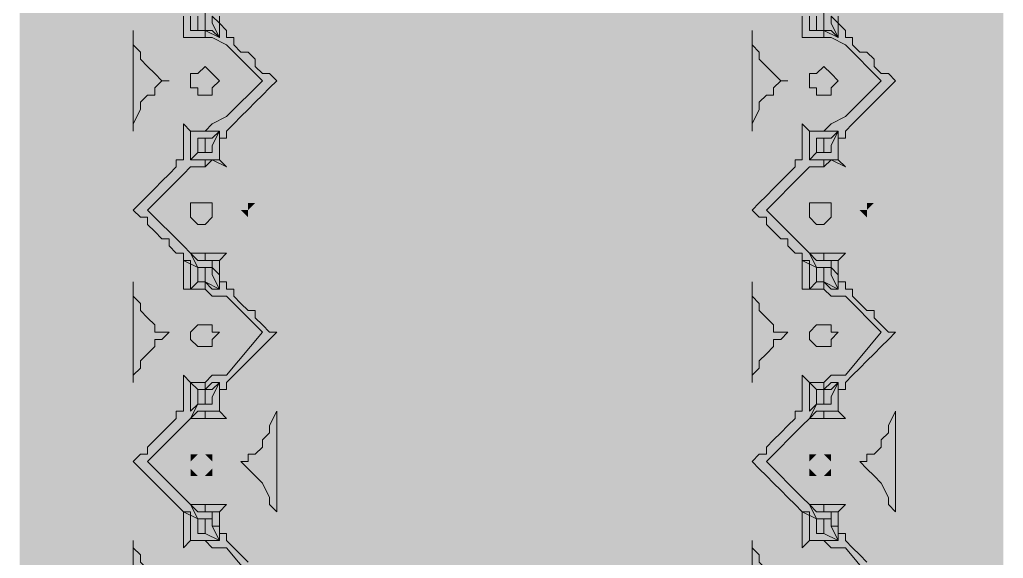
# Model space of a CAD drawing. Header units: inches. Extents: x 22513 to 23848, y -2930 to -2337.
# Drawn here: x 22816.07 to 22845.55, y -2720.96 to -2704.83 of the extents above; entities that cross this region are included whole.
import ezdxf

# ---------------------------------------------------------------- set-up
doc = ezdxf.new("R2010")
doc.units = ezdxf.units.IN
doc.header["$LTSCALE"] = 10
doc.header["$MEASUREMENT"] = 0
doc.layers.add('FURNITURE', color=144, linetype='Continuous', lineweight=9)

# ---------------------------------------------------------------- blocks, each defined once
blk = doc.blocks.new('CARPET RECT OK')
at = {"color": 43, "linetype": 'Continuous', "lineweight": 13}
for points in [[(-9.649, -3.107), (-9.649, -3.332), (-9.649, -3.557), (-9.649, -3.782), (-9.649, -3.782), (-9.874, -3.782), (-10.324, -3.782), (-10.324, -3.557), (-10.324, -3.557), (-10.099, -3.557), (-9.874, -3.557), (-9.874, -3.557), (-9.874, -3.557), (-9.874, -3.332), (-9.874, -3.332), (-9.874, -3.107)], [(-10.099, -3.107), (-10.099, -3.332), (-10.099, -3.332), (-10.099, -3.332), (-10.099, -3.557), (-10.324, -3.557), (-10.324, -3.557), (-10.324, -2.882)], [(9.747, -3.107), (9.747, -3.332), (9.747, -3.557), (9.747, -3.782), (9.747, -3.782), (9.522, -3.782), (9.072, -3.782), (9.072, -3.557), (9.072, -3.557), (9.297, -3.557), (9.522, -3.557), (9.522, -3.557), (9.522, -3.557), (9.522, -3.332), (9.522, -3.332), (9.522, -3.107)], [(9.297, -3.107), (9.297, -3.332), (9.297, -3.332), (9.297, -3.332), (9.297, -3.557), (9.072, -3.557), (9.072, -3.557), (9.072, -2.882)], [(-10.774, -3.107), (-10.774, -3.332), (-10.774, -3.332), (-10.999, -3.557), (-10.999, -3.782), (-11.224, -3.782), (-11.224, -4.007), (-11.449, -4.232), (-11.674, -4.232), (-11.899, -4.457), (-11.899, -4.682), (-12.124, -4.907), (-12.349, -4.907), (-12.574, -5.132), (-12.349, -5.357), (-12.124, -5.582), (-11.899, -5.807), (-11.899, -5.807), (-11.674, -6.032), (-11.449, -6.257), (-11.224, -6.482), (-11.224, -6.482), (-10.999, -6.707), (-10.999, -6.932), (-10.774, -6.932), (-10.774, -7.157), (-10.774, -7.382), (-10.774, -7.382), (-10.774, -7.607), (-10.999, -7.833), (-10.549, -7.607), (-10.324, -7.833), (-10.324, -7.607), (-10.324, -7.607), (-10.549, -7.607), (-10.774, -7.607), (-10.774, -7.607), (-10.774, -7.382), (-10.774, -7.382), (-10.774, -7.157), (-10.774, -7.157), (-10.774, -6.932), (-10.774, -6.932), (-10.774, -6.707), (-10.549, -7.157), (-10.549, -7.157), (-10.549, -7.157), (-10.549, -7.382), (-10.549, -7.382), (-10.324, -7.382), (-10.324, -7.382), (-10.324, -7.382), (-10.324, -6.932), (-10.324, -6.932), (-10.549, -6.932), (-10.774, -6.707), (-10.549, -6.707), (-10.324, -6.707), (-10.324, -6.707), (-10.324, -6.707), (-10.549, -6.482), (-10.999, -6.257), (-12.124, -5.132), (-10.999, -4.007), (-10.549, -3.782), (-10.324, -3.782), (-10.324, -3.782), (-10.324, -3.557), (-10.549, -3.557), (-10.774, -3.782), (-10.324, -3.557), (-10.324, -3.557), (-10.324, -3.557), (-10.324, -2.882)], [(-10.549, -3.107), (-10.549, -3.332), (-10.549, -3.332), (-10.774, -3.782), (-10.774, -3.557), (-10.774, -3.332), (-10.774, -3.332), (-10.549, -3.107)], [(8.622, -3.107), (8.622, -3.332), (8.622, -3.332), (8.397, -3.557), (8.397, -3.782), (8.172, -3.782), (8.172, -4.007), (7.947, -4.232), (7.722, -4.232), (7.497, -4.457), (7.497, -4.682), (7.272, -4.907), (7.047, -4.907), (6.822, -5.132), (7.047, -5.357), (7.272, -5.582), (7.497, -5.807), (7.497, -5.807), (7.722, -6.032), (7.947, -6.257), (8.172, -6.482), (8.172, -6.482), (8.397, -6.707), (8.397, -6.932), (8.622, -6.932), (8.622, -7.157), (8.622, -7.382), (8.622, -7.382), (8.622, -7.607), (8.397, -7.833), (8.847, -7.607), (9.072, -7.833), (9.072, -7.607), (9.072, -7.607), (8.847, -7.607), (8.622, -7.607), (8.622, -7.607), (8.622, -7.382), (8.622, -7.382), (8.622, -7.157), (8.622, -7.157), (8.622, -6.932), (8.622, -6.932), (8.622, -6.707), (8.847, -7.157), (8.847, -7.157), (8.847, -7.157), (8.847, -7.382), (8.847, -7.382), (9.072, -7.382), (9.072, -7.382), (9.072, -7.382), (9.072, -6.932), (9.072, -6.932), (8.847, -6.932), (8.622, -6.707), (8.847, -6.707), (9.072, -6.707), (9.072, -6.707), (9.072, -6.707), (8.847, -6.482), (8.397, -6.257), (7.272, -5.132), (8.397, -4.007), (8.847, -3.782), (9.072, -3.782), (9.072, -3.782), (9.072, -3.557), (8.847, -3.557), (8.622, -3.782), (9.072, -3.557), (9.072, -3.557), (9.072, -3.557), (9.072, -2.882)], [(8.847, -3.107), (8.847, -3.332), (8.847, -3.332), (8.622, -3.782), (8.622, -3.557), (8.622, -3.332), (8.622, -3.332), (8.847, -3.107)], [(-12.124, -21.11), (-10.999, -19.76), (-10.549, -19.76), (-10.324, -19.535), (-10.324, -19.535), (-10.324, -19.535), (-10.549, -19.535), (-10.774, -19.535), (-10.324, -19.31), (-10.324, -19.31), (-10.324, -19.31), (-10.324, -18.86), (-10.324, -18.86), (-10.324, -18.86), (-10.549, -18.86), (-10.549, -18.86), (-10.549, -19.085), (-10.549, -19.085), (-10.549, -19.085), (-10.774, -19.535), (-10.774, -19.31), (-10.774, -19.31), (-10.774, -19.085), (-10.549, -19.085), (-10.549, -18.86), (-10.549, -18.86), (-10.549, -18.635), (-10.774, -18.635), (-10.549, -18.635), (-10.324, -18.635), (-10.324, -18.635), (-10.324, -18.41), (-10.549, -18.41), (-10.999, -18.41), (-10.774, -18.635), (-10.774, -18.635), (-10.774, -18.86), (-10.774, -19.085), (-10.774, -19.31), (-10.999, -19.31), (-10.999, -19.535), (-11.224, -19.76), (-11.224, -19.76), (-11.449, -19.985), (-11.674, -20.21)], [(7.272, -21.11), (8.397, -19.76), (8.847, -19.76), (9.072, -19.535), (9.072, -19.535), (9.072, -19.535), (8.847, -19.535), (8.622, -19.535), (9.072, -19.31), (9.072, -19.31), (9.072, -19.31), (9.072, -18.86), (9.072, -18.86), (9.072, -18.86), (8.847, -18.86), (8.847, -18.86), (8.847, -19.085), (8.847, -19.085), (8.847, -19.085), (8.622, -19.535), (8.622, -19.31), (8.622, -19.31), (8.622, -19.085), (8.847, -19.085), (8.847, -18.86), (8.847, -18.86), (8.847, -18.635), (8.622, -18.635), (8.847, -18.635), (9.072, -18.635), (9.072, -18.635), (9.072, -18.41), (8.847, -18.41), (8.397, -18.41), (8.622, -18.635), (8.622, -18.635), (8.622, -18.86), (8.622, -19.085), (8.622, -19.31), (8.397, -19.31), (8.397, -19.535), (8.172, -19.76), (8.172, -19.76), (7.947, -19.985), (7.722, -20.21)]]:
    blk.add_lwpolyline(points, dxfattribs=at)
for points in [[(-8.073, -6.707), (-8.073, -6.482), (-8.298, -6.032), (-8.298, -5.807), (-8.523, -5.582), (-8.748, -5.582), (-8.748, -5.357), (-8.973, -5.132), (-9.198, -5.132), (-8.973, -5.132), (-8.748, -4.907), (-8.748, -4.907), (-8.523, -4.682), (-8.298, -4.457), (-8.298, -4.232), (-8.073, -4.007), (-8.073, -3.557)], [(11.323, -6.707), (11.323, -6.482), (11.098, -6.032), (11.098, -5.807), (10.872, -5.582), (10.647, -5.582), (10.647, -5.357), (10.422, -5.132), (10.197, -5.132), (10.422, -5.132), (10.647, -4.907), (10.647, -4.907), (10.872, -4.682), (11.098, -4.457), (11.098, -4.232), (11.323, -4.007), (11.323, -3.557)], [(-10.324, -5.582), (-10.549, -5.582), (-10.549, -5.357), (-10.549, -5.357), (-10.774, -5.132), (-10.549, -4.907), (-10.549, -4.907), (-10.549, -4.907), (-10.324, -4.682), (-10.099, -4.907), (-10.099, -4.907), (-9.874, -4.907), (-9.874, -5.132), (-9.874, -5.357), (-10.099, -5.357), (-10.099, -5.582)], [(9.072, -5.582), (8.847, -5.582), (8.847, -5.357), (8.847, -5.357), (8.622, -5.132), (8.847, -4.907), (8.847, -4.907), (8.847, -4.907), (9.072, -4.682), (9.297, -4.907), (9.297, -4.907), (9.522, -4.907), (9.522, -5.132), (9.522, -5.357), (9.297, -5.357), (9.297, -5.582)], [(-10.324, -6.707), (-9.874, -6.707), (-9.649, -6.482), (-9.649, -6.707), (-9.649, -6.932), (-9.649, -7.157), (-9.649, -7.157), (-9.649, -7.382), (-9.649, -7.607), (-9.423, -7.607), (-9.423, -7.833), (-9.198, -8.058), (-9.198, -8.058), (-8.973, -8.283), (-8.748, -8.508), (-8.523, -8.733), (-8.523, -8.733), (-8.298, -8.958), (-8.073, -9.183), (-8.298, -9.408), (-8.523, -9.408), (-8.523, -9.633), (-8.748, -9.858), (-8.973, -10.083), (-9.198, -10.083), (-9.198, -10.308), (-9.423, -10.533), (-9.649, -10.533), (-9.649, -10.758), (-9.649, -10.983), (-9.649, -10.983), (-9.649, -11.208), (-9.649, -11.433), (-9.649, -11.658), (-9.649, -11.658), (-9.874, -11.658), (-10.324, -11.658), (-10.324, -11.433), (-10.324, -11.433), (-10.099, -11.433), (-9.874, -11.658), (-9.874, -11.433), (-9.874, -11.433), (-9.874, -11.208), (-9.874, -11.208), (-9.874, -10.983), (-9.874, -10.983), (-9.874, -10.758), (-9.649, -10.758), (-10.099, -10.983), (-10.099, -10.983), (-10.099, -11.208), (-10.099, -11.208), (-10.099, -11.208), (-10.099, -11.433), (-10.324, -11.433), (-10.324, -11.433), (-10.324, -10.983), (-10.324, -10.983), (-10.099, -10.983), (-9.874, -10.533), (-10.099, -10.758), (-10.324, -10.758), (-10.324, -10.533), (-10.324, -10.533), (-9.874, -10.533), (-9.649, -10.308), (-8.523, -9.183), (-9.649, -8.058), (-9.874, -7.833), (-10.324, -7.833), (-10.324, -7.833), (-10.324, -7.607), (-10.099, -7.607), (-9.874, -7.607), (-10.099, -7.382), (-10.324, -7.382), (-10.324, -7.382), (-10.324, -6.932), (-10.324, -6.932), (-10.099, -6.932), (-10.099, -6.932), (-10.099, -7.157), (-10.099, -7.157), (-10.099, -7.157), (-10.099, -7.382), (-9.874, -7.607), (-9.874, -7.607), (-9.874, -7.382), (-9.874, -7.157), (-9.874, -7.157), (-9.874, -6.932), (-9.874, -6.932), (-9.874, -6.932), (-9.874, -6.707), (-10.099, -6.707), (-10.324, -6.707), (-10.324, -6.707)], [(9.072, -6.707), (9.522, -6.707), (9.747, -6.482), (9.747, -6.707), (9.747, -6.932), (9.747, -7.157), (9.747, -7.157), (9.747, -7.382), (9.747, -7.607), (9.972, -7.607), (9.972, -7.833), (10.197, -8.058), (10.197, -8.058), (10.422, -8.283), (10.647, -8.508), (10.872, -8.733), (10.872, -8.733), (11.098, -8.958), (11.323, -9.183), (11.098, -9.408), (10.872, -9.408), (10.872, -9.633), (10.647, -9.858), (10.422, -10.083), (10.197, -10.083), (10.197, -10.308), (9.972, -10.533), (9.747, -10.533), (9.747, -10.758), (9.747, -10.983), (9.747, -10.983), (9.747, -11.208), (9.747, -11.433), (9.747, -11.658), (9.747, -11.658), (9.522, -11.658), (9.072, -11.658), (9.072, -11.433), (9.072, -11.433), (9.297, -11.433), (9.522, -11.658), (9.522, -11.433), (9.522, -11.433), (9.522, -11.208), (9.522, -11.208), (9.522, -10.983), (9.522, -10.983), (9.522, -10.758), (9.747, -10.758), (9.297, -10.983), (9.297, -10.983), (9.297, -11.208), (9.297, -11.208), (9.297, -11.208), (9.297, -11.433), (9.072, -11.433), (9.072, -11.433), (9.072, -10.983), (9.072, -10.983), (9.297, -10.983), (9.522, -10.533), (9.297, -10.758), (9.072, -10.758), (9.072, -10.533), (9.072, -10.533), (9.522, -10.533), (9.747, -10.308), (10.872, -9.183), (9.747, -8.058), (9.522, -7.833), (9.072, -7.833), (9.072, -7.833), (9.072, -7.607), (9.297, -7.607), (9.522, -7.607), (9.297, -7.382), (9.072, -7.382), (9.072, -7.382), (9.072, -6.932), (9.072, -6.932), (9.297, -6.932), (9.297, -6.932), (9.297, -7.157), (9.297, -7.157), (9.297, -7.157), (9.297, -7.382), (9.522, -7.607), (9.522, -7.607), (9.522, -7.382), (9.522, -7.157), (9.522, -7.157), (9.522, -6.932), (9.522, -6.932), (9.522, -6.932), (9.522, -6.707), (9.297, -6.707), (9.072, -6.707), (9.072, -6.707)], [(-10.324, -9.633), (-10.099, -9.633), (-9.874, -9.408), (-9.874, -9.408), (-9.874, -9.183), (-9.874, -8.958), (-9.874, -8.958), (-10.099, -8.958), (-10.324, -8.958), (-10.324, -8.958), (-10.549, -8.958), (-10.549, -8.958), (-10.549, -9.183), (-10.549, -9.408), (-10.549, -9.408), (-10.324, -9.633)], [(9.072, -9.633), (9.297, -9.633), (9.522, -9.408), (9.522, -9.408), (9.522, -9.183), (9.522, -8.958), (9.522, -8.958), (9.297, -8.958), (9.072, -8.958), (9.072, -8.958), (8.847, -8.958), (8.847, -8.958), (8.847, -9.183), (8.847, -9.408), (8.847, -9.408), (9.072, -9.633)], [(-10.324, -10.533), (-10.549, -10.533), (-10.999, -10.533), (-10.774, -10.758), (-10.774, -10.758), (-10.774, -10.983), (-10.774, -11.208), (-10.774, -11.433), (-10.999, -11.433), (-10.999, -11.658), (-11.224, -11.658), (-11.224, -11.883), (-11.449, -12.108), (-11.674, -12.333), (-11.899, -12.333), (-11.899, -12.558), (-12.124, -12.783), (-12.349, -13.009), (-12.574, -13.009), (-12.349, -13.234), (-12.124, -13.459), (-11.899, -13.684), (-11.899, -13.684), (-11.674, -13.909), (-11.449, -14.134), (-11.224, -14.359), (-11.224, -14.359), (-10.999, -14.584), (-10.999, -14.809), (-10.774, -14.809), (-10.774, -15.034), (-10.774, -15.259), (-10.774, -15.484), (-10.774, -15.484), (-10.999, -15.709), (-10.549, -15.709), (-10.324, -15.709), (-10.324, -15.484), (-10.324, -15.484), (-10.549, -15.484), (-10.774, -15.484), (-10.774, -15.484), (-10.774, -15.259), (-10.774, -15.259), (-10.774, -15.034), (-10.774, -15.034), (-10.774, -14.809), (-10.774, -14.809), (-10.774, -14.584), (-10.549, -15.034), (-10.549, -15.034), (-10.549, -15.034), (-10.549, -15.259), (-10.549, -15.259), (-10.324, -15.259), (-10.324, -15.259), (-10.324, -15.259), (-10.324, -14.809), (-10.324, -14.809), (-10.549, -14.809), (-10.774, -14.584), (-10.549, -14.584), (-10.324, -14.809), (-10.324, -14.584), (-10.324, -14.584), (-10.549, -14.359), (-10.999, -14.359), (-12.124, -13.009), (-10.999, -11.883), (-10.549, -11.883), (-10.324, -11.658), (-10.324, -11.658), (-10.324, -11.433), (-10.549, -11.658), (-10.774, -11.658), (-10.324, -11.433), (-10.324, -11.433), (-10.324, -11.433), (-10.324, -10.983), (-10.324, -10.983), (-10.324, -10.983), (-10.549, -10.983), (-10.549, -10.983), (-10.549, -11.208), (-10.549, -11.208), (-10.549, -11.208), (-10.774, -11.658), (-10.774, -11.433), (-10.774, -11.433), (-10.774, -11.208), (-10.549, -10.983), (-10.549, -10.983), (-10.549, -10.983), (-10.549, -10.758), (-10.774, -10.758), (-10.549, -10.758), (-10.324, -10.758), (-10.324, -10.758)], [(9.072, -10.533), (8.847, -10.533), (8.397, -10.533), (8.622, -10.758), (8.622, -10.758), (8.622, -10.983), (8.622, -11.208), (8.622, -11.433), (8.397, -11.433), (8.397, -11.658), (8.172, -11.658), (8.172, -11.883), (7.947, -12.108), (7.722, -12.333), (7.497, -12.333), (7.497, -12.558), (7.272, -12.783), (7.047, -13.009), (6.822, -13.009), (7.047, -13.234), (7.272, -13.459), (7.497, -13.684), (7.497, -13.684), (7.722, -13.909), (7.947, -14.134), (8.172, -14.359), (8.172, -14.359), (8.397, -14.584), (8.397, -14.809), (8.622, -14.809), (8.622, -15.034), (8.622, -15.259), (8.622, -15.484), (8.622, -15.484), (8.397, -15.709), (8.847, -15.709), (9.072, -15.709), (9.072, -15.484), (9.072, -15.484), (8.847, -15.484), (8.622, -15.484), (8.622, -15.484), (8.622, -15.259), (8.622, -15.259), (8.622, -15.034), (8.622, -15.034), (8.622, -14.809), (8.622, -14.809), (8.622, -14.584), (8.847, -15.034), (8.847, -15.034), (8.847, -15.034), (8.847, -15.259), (8.847, -15.259), (9.072, -15.259), (9.072, -15.259), (9.072, -15.259), (9.072, -14.809), (9.072, -14.809), (8.847, -14.809), (8.622, -14.584), (8.847, -14.584), (9.072, -14.809), (9.072, -14.584), (9.072, -14.584), (8.847, -14.359), (8.397, -14.359), (7.272, -13.009), (8.397, -11.883), (8.847, -11.883), (9.072, -11.658), (9.072, -11.658), (9.072, -11.433), (8.847, -11.658), (8.622, -11.658), (9.072, -11.433), (9.072, -11.433), (9.072, -11.433), (9.072, -10.983), (9.072, -10.983), (9.072, -10.983), (8.847, -10.983), (8.847, -10.983), (8.847, -11.208), (8.847, -11.208), (8.847, -11.208), (8.622, -11.658), (8.622, -11.433), (8.622, -11.433), (8.622, -11.208), (8.847, -10.983), (8.847, -10.983), (8.847, -10.983), (8.847, -10.758), (8.622, -10.758), (8.847, -10.758), (9.072, -10.758), (9.072, -10.758)], [(-8.073, -14.584), (-8.073, -14.359), (-8.298, -14.134), (-8.298, -13.909), (-8.523, -13.684), (-8.748, -13.459), (-8.748, -13.234), (-8.973, -13.234), (-9.198, -13.009), (-8.973, -13.009), (-8.748, -13.009), (-8.748, -12.783), (-8.523, -12.558), (-8.298, -12.333), (-8.298, -12.108), (-8.073, -11.883), (-8.073, -11.433)], [(11.323, -14.584), (11.323, -14.359), (11.098, -14.134), (11.098, -13.909), (10.872, -13.684), (10.647, -13.459), (10.647, -13.234), (10.422, -13.234), (10.197, -13.009), (10.422, -13.009), (10.647, -13.009), (10.647, -12.783), (10.872, -12.558), (11.098, -12.333), (11.098, -12.108), (11.323, -11.883), (11.323, -11.433)], [(-10.324, -13.459), (-10.549, -13.459), (-10.549, -13.459), (-10.549, -13.234), (-10.774, -13.009), (-10.549, -13.009), (-10.549, -12.783), (-10.549, -12.783), (-10.324, -12.783), (-10.099, -12.783), (-10.099, -12.783), (-9.874, -13.009), (-9.874, -13.009), (-9.874, -13.234), (-10.099, -13.459), (-10.099, -13.459)], [(9.072, -13.459), (8.847, -13.459), (8.847, -13.459), (8.847, -13.234), (8.622, -13.009), (8.847, -13.009), (8.847, -12.783), (8.847, -12.783), (9.072, -12.783), (9.297, -12.783), (9.297, -12.783), (9.522, -13.009), (9.522, -13.009), (9.522, -13.234), (9.297, -13.459), (9.297, -13.459)], [(-10.324, -14.584), (-9.874, -14.584), (-9.649, -14.359), (-9.649, -14.584), (-9.649, -14.809), (-9.649, -15.034), (-9.649, -15.034), (-9.649, -15.259), (-9.649, -15.484), (-9.423, -15.484), (-9.423, -15.709), (-9.198, -15.934), (-9.198, -15.934), (-8.973, -16.159), (-8.748, -16.384), (-8.523, -16.609), (-8.523, -16.834), (-8.298, -16.834), (-8.073, -17.059), (-8.298, -17.284), (-8.523, -17.509), (-8.523, -17.509), (-8.748, -17.734), (-8.973, -17.96), (-9.198, -18.185), (-9.198, -18.185), (-9.423, -18.41), (-9.649, -18.635), (-9.649, -18.635), (-9.649, -18.86), (-9.649, -19.085), (-9.649, -19.085), (-9.649, -19.31), (-9.649, -19.535), (-9.649, -19.76), (-9.874, -19.535), (-10.324, -19.535), (-10.324, -19.535), (-10.324, -19.535), (-10.099, -19.535), (-9.874, -19.535), (-9.874, -19.31), (-9.874, -19.31), (-9.874, -19.085), (-9.874, -19.085), (-9.874, -18.86), (-9.874, -18.86), (-9.874, -18.635), (-9.649, -18.635), (-10.099, -18.86), (-10.099, -19.085), (-10.099, -19.085), (-10.099, -19.085), (-10.099, -19.31), (-10.099, -19.31), (-10.324, -19.31), (-10.324, -19.31), (-10.324, -18.86), (-10.324, -18.86), (-10.099, -18.86), (-9.874, -18.41), (-10.099, -18.635), (-10.324, -18.635), (-10.324, -18.41), (-10.324, -18.41), (-9.874, -18.41), (-9.649, -18.185), (-8.523, -17.059), (-9.649, -15.934), (-9.874, -15.709), (-10.324, -15.709), (-10.324, -15.709), (-10.324, -15.484), (-10.099, -15.484), (-9.874, -15.709), (-10.099, -15.259), (-10.324, -15.259), (-10.324, -15.259), (-10.324, -14.809), (-10.324, -14.809), (-10.099, -14.809), (-10.099, -15.034), (-10.099, -15.034), (-10.099, -15.034), (-10.099, -15.259), (-10.099, -15.259), (-9.874, -15.484), (-9.874, -15.484), (-9.874, -15.259), (-9.874, -15.259), (-9.874, -15.034), (-9.874, -15.034), (-9.874, -14.809), (-9.874, -14.809), (-9.874, -14.584), (-10.099, -14.809), (-10.324, -14.809), (-10.324, -14.809)], [(9.072, -14.584), (9.522, -14.584), (9.747, -14.359), (9.747, -14.584), (9.747, -14.809), (9.747, -15.034), (9.747, -15.034), (9.747, -15.259), (9.747, -15.484), (9.972, -15.484), (9.972, -15.709), (10.197, -15.934), (10.197, -15.934), (10.422, -16.159), (10.647, -16.384), (10.872, -16.609), (10.872, -16.834), (11.098, -16.834), (11.323, -17.059), (11.098, -17.284), (10.872, -17.509), (10.872, -17.509), (10.647, -17.734), (10.422, -17.96), (10.197, -18.185), (10.197, -18.185), (9.972, -18.41), (9.747, -18.635), (9.747, -18.635), (9.747, -18.86), (9.747, -19.085), (9.747, -19.085), (9.747, -19.31), (9.747, -19.535), (9.747, -19.76), (9.522, -19.535), (9.072, -19.535), (9.072, -19.535), (9.072, -19.535), (9.297, -19.535), (9.522, -19.535), (9.522, -19.31), (9.522, -19.31), (9.522, -19.085), (9.522, -19.085), (9.522, -18.86), (9.522, -18.86), (9.522, -18.635), (9.747, -18.635), (9.297, -18.86), (9.297, -19.085), (9.297, -19.085), (9.297, -19.085), (9.297, -19.31), (9.297, -19.31), (9.072, -19.31), (9.072, -19.31), (9.072, -18.86), (9.072, -18.86), (9.297, -18.86), (9.522, -18.41), (9.297, -18.635), (9.072, -18.635), (9.072, -18.41), (9.072, -18.41), (9.522, -18.41), (9.747, -18.185), (10.872, -17.059), (9.747, -15.934), (9.522, -15.709), (9.072, -15.709), (9.072, -15.709), (9.072, -15.484), (9.297, -15.484), (9.522, -15.709), (9.297, -15.259), (9.072, -15.259), (9.072, -15.259), (9.072, -14.809), (9.072, -14.809), (9.297, -14.809), (9.297, -15.034), (9.297, -15.034), (9.297, -15.034), (9.297, -15.259), (9.297, -15.259), (9.522, -15.484), (9.522, -15.484), (9.522, -15.259), (9.522, -15.259), (9.522, -15.034), (9.522, -15.034), (9.522, -14.809), (9.522, -14.809), (9.522, -14.584), (9.297, -14.809), (9.072, -14.809), (9.072, -14.809)], [(-12.574, -18.635), (-12.349, -18.41), (-12.349, -18.185), (-12.124, -17.734), (-12.124, -17.734), (-11.899, -17.509), (-11.674, -17.284), (-11.674, -17.284), (-11.449, -17.059), (-11.674, -17.059), (-11.674, -16.834), (-11.899, -16.834), (-12.124, -16.609), (-12.124, -16.384), (-12.349, -16.159), (-12.349, -15.934), (-12.574, -15.484)], [(6.822, -18.635), (7.047, -18.41), (7.047, -18.185), (7.272, -17.734), (7.272, -17.734), (7.497, -17.509), (7.722, -17.284), (7.722, -17.284), (7.947, -17.059), (7.722, -17.059), (7.722, -16.834), (7.497, -16.834), (7.272, -16.609), (7.272, -16.384), (7.047, -16.159), (7.047, -15.934), (6.822, -15.484)], [(-8.073, -22.46), (-8.073, -22.235), (-8.298, -22.01), (-8.298, -21.785), (-8.523, -21.56), (-8.748, -21.335), (-8.748, -21.11), (-8.973, -21.11), (-9.198, -21.11), (-8.973, -20.885), (-8.748, -20.885), (-8.748, -20.66), (-8.523, -20.435), (-8.298, -20.21), (-8.298, -19.985), (-8.073, -19.76), (-8.073, -19.535)], [(11.323, -22.46), (11.323, -22.235), (11.098, -22.01), (11.098, -21.785), (10.872, -21.56), (10.647, -21.335), (10.647, -21.11), (10.422, -21.11), (10.197, -21.11), (10.422, -20.885), (10.647, -20.885), (10.647, -20.66), (10.872, -20.435), (11.098, -20.21), (11.098, -19.985), (11.323, -19.76), (11.323, -19.535)]]:
    blk.add_lwpolyline(points, close=True, dxfattribs=at)
at = {"color": 13, "linetype": 'Continuous', "lineweight": 13}
blk.add_solid([(-15.95, -32.587), (-15.95, 30.2), (14.881, -32.587), (14.881, 30.2)], dxfattribs=at)
at = {"color": 23, "linetype": 'Continuous', "lineweight": 13}
for points in [[(-14.374, 28.85), (-13.699, 28.4), (-13.699, -30.787)], [(-13.699, -30.787), (-14.374, -31.237), (-14.374, 28.85)], [(12.631, 28.4), (13.306, 28.85), (13.306, -31.237)], [(13.306, -31.237), (12.631, -30.787), (12.631, 28.4)]]:
    blk.add_solid(points, dxfattribs=at)
at = {"color": 43, "linetype": 'Continuous', "lineweight": 13}
for points in [[(-12.574, -7.607), (-12.349, -8.058), (-12.349, -8.283)], [(-12.124, -9.633), (-12.574, -10.758), (-12.574, -7.607)], [(-12.124, -9.633), (-12.574, -7.607), (-12.349, -8.283)], [(6.822, -7.607), (7.047, -8.058), (7.047, -8.283)], [(7.272, -9.633), (6.822, -10.758), (6.822, -7.607)], [(7.272, -9.633), (6.822, -7.607), (7.047, -8.283)], [(-12.349, -8.283), (-12.124, -8.508), (-12.124, -8.733)], [(-12.124, -9.633), (-12.349, -8.283), (-12.124, -8.733)], [(7.047, -8.283), (7.272, -8.508), (7.272, -8.733)], [(7.272, -9.633), (7.047, -8.283), (7.272, -8.733)], [(-12.124, -8.733), (-11.899, -8.958), (-11.674, -9.408)], [(-12.124, -9.633), (-12.124, -8.733), (-11.674, -9.408)], [(7.272, -8.733), (7.497, -8.958), (7.722, -9.408)], [(7.272, -9.633), (7.272, -8.733), (7.722, -9.408)], [(-11.899, -8.958), (-11.674, -8.958), (-11.674, -9.183)], [(-11.899, -8.958), (-11.674, -9.183), (-11.674, -9.408)], [(-11.674, -9.183), (-11.449, -9.183), (-11.674, -9.408)], [(7.497, -8.958), (7.722, -8.958), (7.722, -9.183)], [(7.497, -8.958), (7.722, -9.183), (7.722, -9.408)], [(7.722, -9.183), (7.947, -9.183), (7.722, -9.408)], [(-11.674, -9.408), (-11.899, -9.633), (-12.124, -9.633)], [(-11.674, -9.408), (-11.674, -9.408), (-12.124, -9.633)], [(7.722, -9.408), (7.497, -9.633), (7.272, -9.633)], [(7.722, -9.408), (7.722, -9.408), (7.272, -9.633)], [(-12.124, -9.633), (-12.349, -10.308), (-12.574, -10.758)], [(-12.124, -9.633), (-12.124, -9.858), (-12.349, -10.308)], [(7.272, -9.633), (7.047, -10.308), (6.822, -10.758)], [(7.272, -9.633), (7.272, -9.858), (7.047, -10.308)], [(-12.349, -10.308), (-12.349, -10.533), (-12.574, -10.758)], [(7.047, -10.308), (7.047, -10.533), (6.822, -10.758)], [(-10.549, -17.059), (-10.549, -16.834), (-10.324, -16.834)], [(-9.874, -17.059), (-10.549, -17.059), (-10.324, -16.834)], [(-10.324, -16.834), (-10.099, -16.834), (-9.874, -17.059)], [(-9.874, -17.059), (-10.324, -16.834), (-10.324, -16.834)], [(-10.324, -16.834), (-9.874, -17.059), (-9.874, -17.059)], [(-10.099, -16.834), (-9.874, -16.834), (-9.874, -17.059)], [(8.847, -17.059), (8.847, -16.834), (9.072, -16.834)], [(9.522, -17.059), (8.847, -17.059), (9.072, -16.834)], [(9.072, -16.834), (9.297, -16.834), (9.522, -17.059)], [(9.522, -17.059), (9.072, -16.834), (9.072, -16.834)], [(9.072, -16.834), (9.522, -17.059), (9.522, -17.059)], [(9.297, -16.834), (9.522, -16.834), (9.522, -17.059)], [(-10.324, -17.509), (-10.549, -17.284), (-10.549, -17.059)], [(-9.874, -17.059), (-10.324, -17.509), (-10.549, -17.059)], [(-9.874, -17.059), (-10.549, -17.059), (-10.549, -17.059)], [(-9.874, -17.059), (-9.874, -17.284), (-10.324, -17.509)], [(-9.874, -17.059), (-10.324, -17.509), (-10.324, -17.509)], [(9.072, -17.509), (8.847, -17.284), (8.847, -17.059)], [(9.522, -17.059), (9.072, -17.509), (8.847, -17.059)], [(9.522, -17.059), (8.847, -17.059), (8.847, -17.059)], [(9.522, -17.059), (9.297, -17.509), (9.072, -17.509)], [(9.522, -17.059), (9.072, -17.509), (9.072, -17.509)], [(9.522, -17.059), (9.522, -17.284), (9.297, -17.509)], [(-10.324, -17.509), (-10.549, -17.509), (-10.549, -17.284)], [(-9.874, -17.284), (-10.099, -17.509), (-10.324, -17.509)], [(-9.874, -17.284), (-9.874, -17.509), (-10.099, -17.509)], [(9.072, -17.509), (8.847, -17.509), (8.847, -17.284)], [(9.522, -17.284), (9.522, -17.509), (9.297, -17.509)]]:
    blk.add_solid(points, dxfattribs=at)

msp = doc.modelspace()

# ---------------------------------------------------------------- block references
at = {"layer": 'FURNITURE', "xscale": -0.9562499999883582, "yscale": 0.9562499999883582, "zscale": 0.95625}
msp.add_blockref('CARPET RECT OK', (22830.302, -2701.748), dxfattribs=at)

doc.saveas('drawing.dxf')
